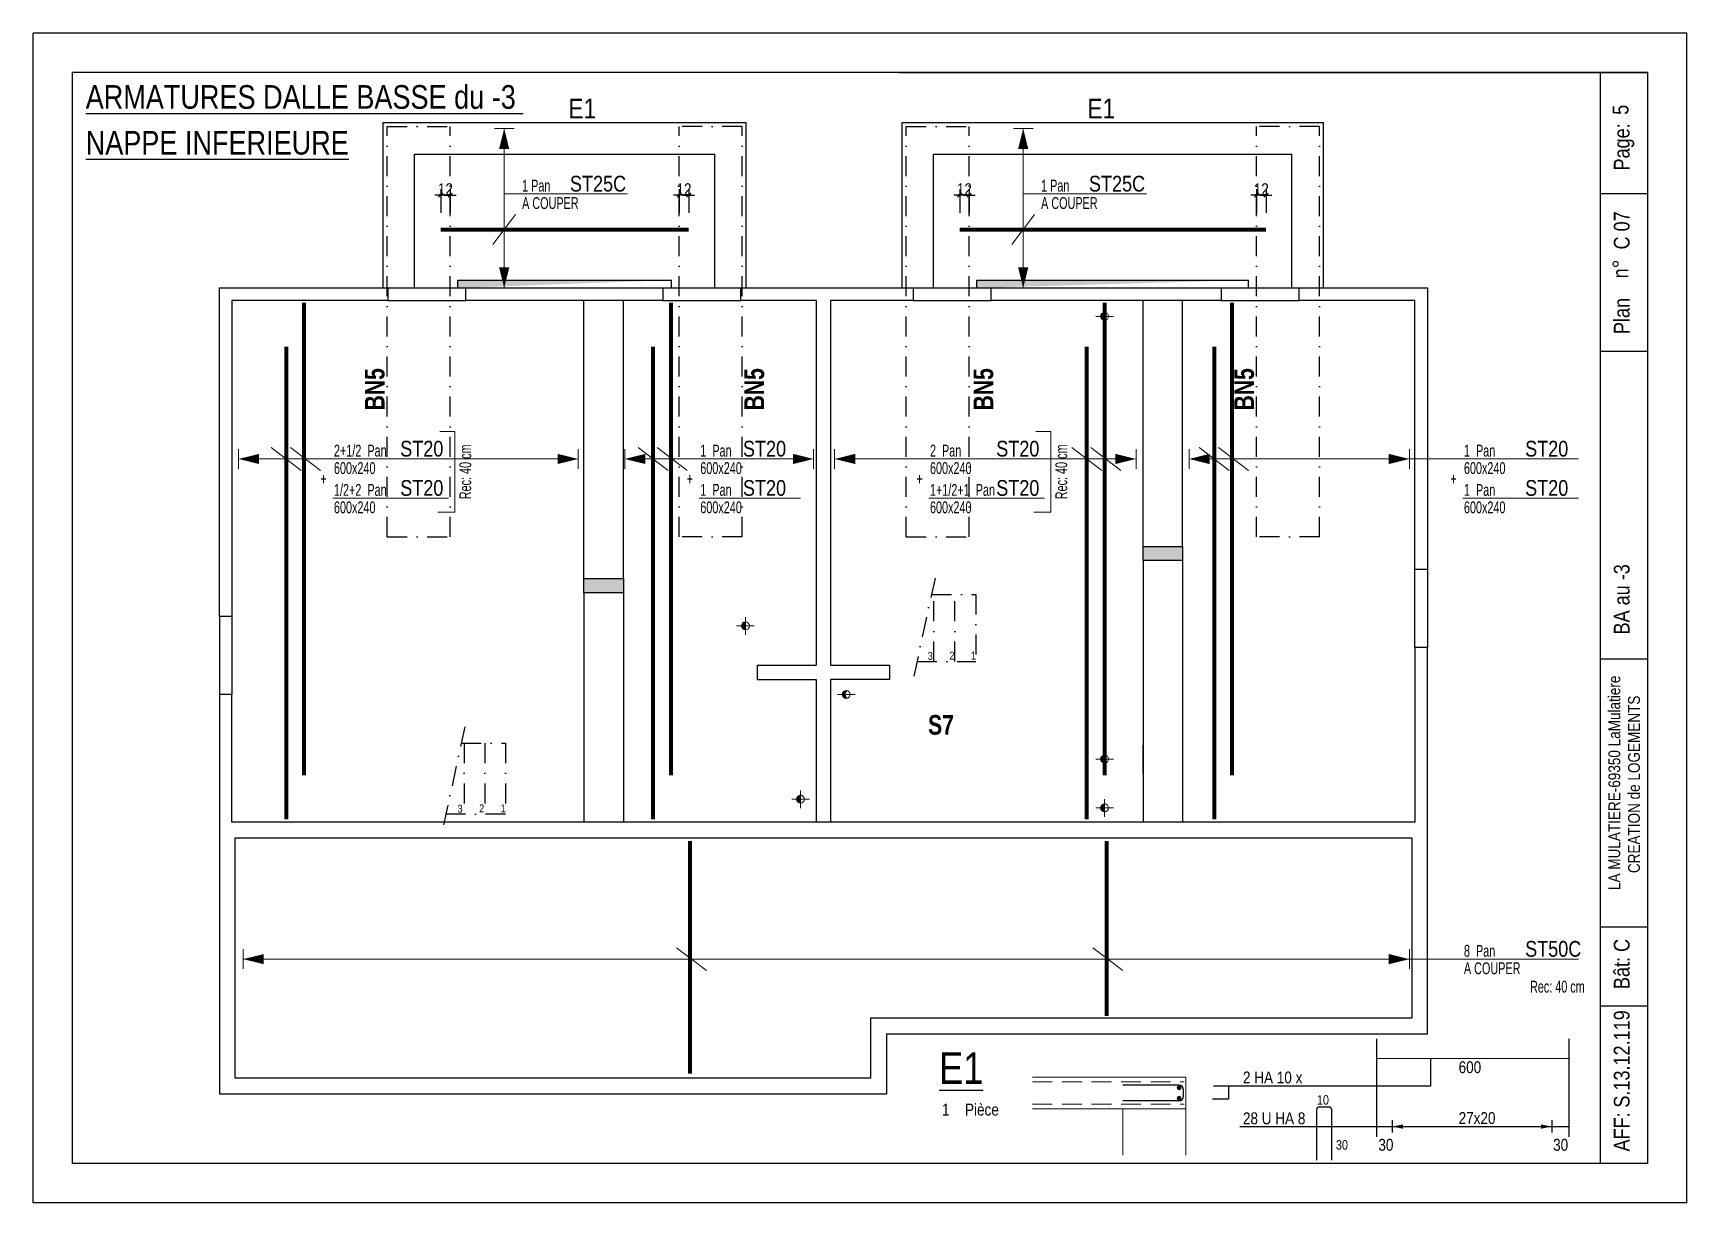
# Model space of a CAD drawing. Header units: metres. Extents: x -9927 to 45032, y -190416 to 12166.
# Drawn here: x 413 to 2513, y -100761 to -99276 of the extents above; entities that cross this region are included whole.
import ezdxf
from ezdxf.enums import TextEntityAlignment as Align

# ---------------------------------------------------------------- set-up
doc = ezdxf.new("R2010")
doc.units = ezdxf.units.M
doc.header["$PDMODE"] = 65
doc.linetypes.add('CACHE2', pattern=[0.1875, 0.125, -0.0625])
doc.linetypes.add('TIRETPTX2', pattern=[50.8, 25.4, -12.7, 0, -12.7])
for name, color, linetype in [('01_ARMA_INF', 50, 'Continuous'), ('01_cote_gen', 4, 'Continuous'), ('01_escalier int.', 2, 'TIRETPTX2'), ('01_fenetres', 171, 'Continuous'), ('01_isolant ext', 2, 'TIRETPTX2'), ('01_linteaux', 3, 'Continuous'), ('01_murs_coup', 5, 'Continuous'), ('01_poch_poteaux', 250, 'Continuous'), ('01_resv', 32, 'Continuous'), ('01_sem', 42, 'Continuous'), ('01_texte', 230, 'Continuous'), ('AA_COTES', 2, 'Continuous')]:
    doc.layers.add(name, color=color, linetype=linetype)
doc.layers.add('01_résv', color=32, linetype='Continuous', lineweight=9)
doc.styles.add('ARIAL NA', font='ARIALN.TTF')
doc.styles.add('impact', font='impact.ttf')
doc.styles.add('PATIO', font='ARIALN.TTF')
doc.styles.add('STYLE2', font='ARIALN.TTF')
doc.dimstyles.new('JB50', dxfattribs={"dimscale": 0.1, "dimtxt": 150, "dimasz": 15, "dimexe": 0.1, "dimexo": 0.1, "dimgap": 0.09, "dimtad": 1, "dimdec": 1, "dimdsep": 46, "dimtxsty": 'STYLE2', "dimblk1": 'BOND_G', "dimblk2": 'BOND_D', "dimsah": 1, "dimcen": 1.5, "dimdle": 0.01, "dimse1": 1, "dimse2": 1, "dimclrd": 4, "dimclre": 2, "dimclrt": 6, "dimazin": 2, "dimtfac": 2.333333, "dimtdec": 1, "dimtix": 1, "dimtmove": 2, "dimatfit": 3, "dimldrblk": 'BOND_G', "dimfxl": 1, "dimtolj": 1, "dimtzin": 0, "dimarcsym": 0})

# ---------------------------------------------------------------- blocks, each defined once
blk = doc.blocks.new('BOND_G')
at = {"layer": 'AA_COTES', "color": 0}
for p, q in [((0, -5), (0, 15)), ((5, 0), (-5, 0)), ((1.8, 1.8), (-1.8, -1.8))]:
    blk.add_line(p, q, dxfattribs=at)
blk = doc.blocks.new('BOND_D')
at = {"layer": 'AA_COTES', "color": 0}
for p, q in [((5, 0), (-5, 0)), ((-1.8, -1.8), (1.8, 1.8)), ((0, 5), (0, -15))]:
    blk.add_line(p, q, dxfattribs=at)
blk = doc.blocks.new('*D865')
at = {"layer": '01_cote_gen', "color": 4, "linetype": 'CACHE2', "lineweight": -2, "transparency": 16777216}
for p, q in [((929.3, -99481.9), (927.8, -99481.9)), ((942.8, -99481.9), (930.8, -99481.9)), ((944.3, -99481.9), (945.8, -99481.9))]:
    blk.add_line(p, q, dxfattribs=at)
at = {"layer": 'DEFPOINTS', "color": 0, "linetype": 'CACHE2', "lineweight": 0, "transparency": 16777216}
for p in [(930.8, -99481.9), (942.8, -99505), (930.8, -99525.7)]:
    blk.add_point(p, dxfattribs=at)
at = {"layer": '01_cote_gen', "color": 4, "linetype": 'CACHE2', "lineweight": -2, "transparency": 16777216, "xscale": 1.5, "yscale": 1.5, "zscale": 1.5}
blk.add_blockref('BOND_D', (930.8, -99481.9), dxfattribs=at)
at = {"layer": '01_cote_gen', "color": 4, "linetype": 'CACHE2', "lineweight": -2, "transparency": 16777216, "xscale": 1.5, "yscale": 1.5, "zscale": 1.5, "rotation": 180}
blk.add_blockref('BOND_G', (942.8, -99481.9), dxfattribs=at)
at = {"layer": '01_cote_gen', "color": 6, "linetype": 'CACHE2', "lineweight": 0, "transparency": 16777216, "insert": (936.8, -99474.4), "char_height": 15, "attachment_point": 5, "style": 'STYLE2'}
blk.add_mtext('\\A1;12', dxfattribs=at)
blk = doc.blocks.new('*D866')
at = {"layer": '01_cote_gen', "color": 4, "linetype": 'CACHE2', "lineweight": -2, "transparency": 16777216}
for p, q in [((1232.3, -99481.9), (1230.8, -99481.9)), ((1245.8, -99481.9), (1233.8, -99481.9)), ((1247.3, -99481.9), (1248.8, -99481.9))]:
    blk.add_line(p, q, dxfattribs=at)
at = {"layer": 'DEFPOINTS', "color": 0, "linetype": 'CACHE2', "lineweight": 0, "transparency": 16777216}
for p in [(1233.8, -99481.9), (1233.8, -99525.7), (1245.8, -99525.7)]:
    blk.add_point(p, dxfattribs=at)
at = {"layer": '01_cote_gen', "color": 4, "linetype": 'CACHE2', "lineweight": -2, "transparency": 16777216, "xscale": 1.5, "yscale": 1.5, "zscale": 1.5}
blk.add_blockref('BOND_D', (1233.8, -99481.9), dxfattribs=at)
at = {"layer": '01_cote_gen', "color": 4, "linetype": 'CACHE2', "lineweight": -2, "transparency": 16777216, "xscale": 1.5, "yscale": 1.5, "zscale": 1.5, "rotation": 180}
blk.add_blockref('BOND_G', (1245.8, -99481.9), dxfattribs=at)
at = {"layer": '01_cote_gen', "color": 6, "linetype": 'CACHE2', "lineweight": 0, "transparency": 16777216, "insert": (1239.8, -99474.4), "char_height": 15, "attachment_point": 5, "style": 'STYLE2'}
blk.add_mtext('\\A1;12', dxfattribs=at)
blk = doc.blocks.new('*D867')
at = {"layer": '01_cote_gen', "color": 4, "linetype": 'CACHE2', "lineweight": -2, "transparency": 16777216}
for p, q in [((1588.3, -99481.9), (1586.8, -99481.9)), ((1601.8, -99481.9), (1589.8, -99481.9)), ((1603.3, -99481.9), (1604.8, -99481.9))]:
    blk.add_line(p, q, dxfattribs=at)
at = {"layer": 'DEFPOINTS', "color": 0, "linetype": 'CACHE2', "lineweight": 0, "transparency": 16777216}
for p in [(1589.8, -99481.9), (1601.8, -99504.8), (1589.8, -99525.7)]:
    blk.add_point(p, dxfattribs=at)
at = {"layer": '01_cote_gen', "color": 4, "linetype": 'CACHE2', "lineweight": -2, "transparency": 16777216, "xscale": 1.5, "yscale": 1.5, "zscale": 1.5}
blk.add_blockref('BOND_D', (1589.8, -99481.9), dxfattribs=at)
at = {"layer": '01_cote_gen', "color": 4, "linetype": 'CACHE2', "lineweight": -2, "transparency": 16777216, "xscale": 1.5, "yscale": 1.5, "zscale": 1.5, "rotation": 180}
blk.add_blockref('BOND_G', (1601.8, -99481.9), dxfattribs=at)
at = {"layer": '01_cote_gen', "color": 6, "linetype": 'CACHE2', "lineweight": 0, "transparency": 16777216, "insert": (1595.8, -99474.4), "char_height": 15, "attachment_point": 5, "style": 'STYLE2'}
blk.add_mtext('\\A1;12', dxfattribs=at)
blk = doc.blocks.new('*D868')
at = {"layer": '01_cote_gen', "color": 4, "linetype": 'CACHE2', "lineweight": -2, "transparency": 16777216}
for p, q in [((1965.3, -99481.9), (1963.8, -99481.9)), ((1978.8, -99481.9), (1966.8, -99481.9)), ((1980.3, -99481.9), (1981.8, -99481.9))]:
    blk.add_line(p, q, dxfattribs=at)
at = {"layer": 'DEFPOINTS', "color": 0, "linetype": 'CACHE2', "lineweight": 0, "transparency": 16777216}
for p in [(1966.8, -99481.9), (1966.8, -99502.3), (1978.8, -99525.7)]:
    blk.add_point(p, dxfattribs=at)
at = {"layer": '01_cote_gen', "color": 4, "linetype": 'CACHE2', "lineweight": -2, "transparency": 16777216, "xscale": 1.5, "yscale": 1.5, "zscale": 1.5}
blk.add_blockref('BOND_D', (1966.8, -99481.9), dxfattribs=at)
at = {"layer": '01_cote_gen', "color": 4, "linetype": 'CACHE2', "lineweight": -2, "transparency": 16777216, "xscale": 1.5, "yscale": 1.5, "zscale": 1.5, "rotation": 180}
blk.add_blockref('BOND_G', (1978.8, -99481.9), dxfattribs=at)
at = {"layer": '01_cote_gen', "color": 6, "linetype": 'CACHE2', "lineweight": 0, "transparency": 16777216, "insert": (1972.8, -99474.4), "char_height": 15, "attachment_point": 5, "style": 'STYLE2'}
blk.add_mtext('\\A1;12', dxfattribs=at)

msp = doc.modelspace()

# ---------------------------------------------------------------- hatches: boundary and pattern name
at = {"layer": '01_poch_poteaux', "ltscale": 2}
h = msp.add_hatch(color=256, dxfattribs=at)
h.dxf.hatch_style = 1
h.paths.add_polyline_path([(1847.77, -99927.74), (1822.77, -99927.74), (1822.76, -99936.74), (1847.77, -99936.74)])
h.paths.add_polyline_path([(1872.77, -99927.74), (1847.77, -99927.74), (1847.77, -99936.74), (1872.77, -99936.74)])
h.paths.add_polyline_path([(1872.77, -99936.74), (1847.77, -99936.74), (1847.77, -99945.74), (1872.76, -99945.74)])
h.paths.add_polyline_path([(1847.77, -99936.74), (1822.76, -99936.74), (1822.76, -99945.74), (1847.77, -99945.74)])
h = msp.add_hatch(color=256, dxfattribs=at)
h.dxf.hatch_style = 1
h.paths.add_polyline_path([(1162.75, -99968.74), (1137.75, -99968.74), (1137.75, -99977.74), (1162.75, -99977.74)])
h.paths.add_polyline_path([(1162.75, -99977.74), (1137.75, -99977.74), (1137.75, -99986.74), (1162.75, -99986.74)])
h.paths.add_polyline_path([(1137.75, -99977.74), (1112.75, -99977.74), (1112.75, -99986.75), (1137.75, -99986.74)])
h.paths.add_polyline_path([(1137.75, -99968.74), (1112.75, -99968.73), (1112.75, -99977.74), (1137.75, -99977.74)])
at = {"layer": '01_résv', "ltscale": 2}
h = msp.add_hatch(color=256, dxfattribs=at)
h.dxf.hatch_style = 1
h.paths.add_polyline_path([(1774.42, -99630.83, 0.0324939), (1773.77, -99630.79), (1773.77, -99631.62, -0.0356937)])
h.paths.add_polyline_path([(1773.77, -99631.62), (1773.77, -99630.79, 0.4142136), (1768.77, -99635.79), (1772.45, -99635.79, -0.1572132)])
h.paths.add_polyline_path([(1772.45, -99635.79), (1768.77, -99635.79, 0.4142136), (1773.77, -99640.79), (1773.77, -99639.89, -0.1547681)])
h.paths.add_polyline_path([(1773.77, -99639.89), (1773.77, -99640.79, 0.0354279), (1774.48, -99640.74, -0.0386284)])
h = msp.add_hatch(color=256, dxfattribs=at)
h.dxf.hatch_style = 1
h.paths.add_polyline_path([(1318.37, -100023.75, 0.0324939), (1317.73, -100023.71), (1317.73, -100024.54, -0.0356937)])
h.paths.add_polyline_path([(1317.73, -100024.54), (1317.73, -100023.71, 0.4142136), (1312.73, -100028.71), (1316.4, -100028.71, -0.1572132)])
h.paths.add_polyline_path([(1316.4, -100028.71), (1312.73, -100028.71, 0.4142136), (1317.73, -100033.71), (1317.73, -100032.82, -0.1547681)])
h.paths.add_polyline_path([(1317.73, -100032.82), (1317.73, -100033.71, 0.0354279), (1318.43, -100033.66, -0.0386284)])
h = msp.add_hatch(color=256, dxfattribs=at)
h.dxf.hatch_style = 1
h.paths.add_polyline_path([(1446.39, -100110.79, 0.0324939), (1445.74, -100110.74), (1445.74, -100111.57, -0.0356937)])
h.paths.add_polyline_path([(1445.74, -100111.57), (1445.74, -100110.74, 0.4142136), (1440.74, -100115.74), (1444.41, -100115.74, -0.1572132)])
h.paths.add_polyline_path([(1444.41, -100115.74), (1440.74, -100115.74, 0.4142136), (1445.74, -100120.74), (1445.74, -100119.85, -0.1547681)])
h.paths.add_polyline_path([(1445.74, -100119.85), (1445.74, -100120.74, 0.0354279), (1446.44, -100120.69, -0.0386284)])
h = msp.add_hatch(color=256, dxfattribs=at)
h.dxf.hatch_style = 1
h.paths.add_polyline_path([(1774.43, -100192.81, 0.0324939), (1773.78, -100192.77), (1773.78, -100193.6, -0.0356937)])
h.paths.add_polyline_path([(1773.78, -100193.6), (1773.78, -100192.77, 0.4142136), (1768.78, -100197.77), (1772.46, -100197.77, -0.1572132)])
h.paths.add_polyline_path([(1772.46, -100197.77), (1768.78, -100197.77, 0.4142136), (1773.78, -100202.77), (1773.78, -100201.87, -0.1547681)])
h.paths.add_polyline_path([(1773.78, -100201.87), (1773.78, -100202.77, 0.0354279), (1774.49, -100202.72, -0.0386284)])
h = msp.add_hatch(color=256, dxfattribs=at)
h.dxf.hatch_style = 1
h.paths.add_polyline_path([(1388.4, -100243.77, 0.0324939), (1387.75, -100243.73), (1387.75, -100244.55, -0.0356937)])
h.paths.add_polyline_path([(1387.75, -100244.55), (1387.75, -100243.73, 0.4142136), (1382.75, -100248.73), (1386.43, -100248.73, -0.1572132)])
h.paths.add_polyline_path([(1386.43, -100248.73), (1382.75, -100248.73, 0.4142136), (1387.75, -100253.73), (1387.75, -100252.83, -0.1547681)])
h.paths.add_polyline_path([(1387.75, -100252.83), (1387.75, -100253.73, 0.0354279), (1388.46, -100253.68, -0.0386284)])
h = msp.add_hatch(color=256, dxfattribs=at)
h.dxf.hatch_style = 1
h.paths.add_polyline_path([(1774.43, -100254.77, 0.0324939), (1773.78, -100254.72), (1773.78, -100255.55, -0.0356937)])
h.paths.add_polyline_path([(1773.78, -100255.55), (1773.78, -100254.72, 0.4142136), (1768.78, -100259.72), (1772.46, -100259.72, -0.1572132)])
h.paths.add_polyline_path([(1772.46, -100259.72), (1768.78, -100259.72, 0.4142136), (1773.78, -100264.72), (1773.78, -100263.83, -0.1547681)])
h.paths.add_polyline_path([(1773.78, -100263.83), (1773.78, -100264.72, 0.0354279), (1774.49, -100264.67, -0.0386284)])

# ---------------------------------------------------------------- linework, layer by layer
at = {"layer": '01_ARMA_INF', "linetype": 'Continuous', "lineweight": 0, "const_width": 5, "flags": 128}
for points in [[(1245.75, -99525.74), (930.75, -99525.74)], [(1978.75, -99525.74), (1589.75, -99525.74)], [(757.37, -99618.37), (757.37, -100218.36)], [(1223.18, -99618.37), (1223.18, -100218.36)], [(1773.76, -99618.37), (1773.76, -100218.36)], [(1935.74, -99618.37), (1935.74, -100218.36)], [(734.69, -99674.29), (734.69, -100274.28)], [(1200.49, -99674.29), (1200.49, -100274.28)], [(1751.07, -99674.29), (1751.07, -100274.28)], [(1913.05, -99674.29), (1913.05, -100274.28)], [(1247.46, -100301.61), (1247.46, -100596.92)], [(1776.33, -100301.61), (1776.33, -100523.94)]]:
    msp.add_lwpolyline(points, dxfattribs=at)
at = {"layer": '01_escalier int.'}
for p, q in [((1558.49, -99968.03), (1530.5, -100097.3)), ((1554, -99988.75), (1610.25, -99988.75)), ((1557.19, -100073.75), (1557.19, -99988.75)), ((1583.72, -100073.75), (1583.72, -99988.75)), ((1610.25, -99988.75), (1610.25, -100073.75)), ((1535.6, -100073.75), (1610.25, -100073.75)), ((961.45, -100156.97), (933.46, -100286.24)), ((956.96, -100177.69), (1013.21, -100177.69)), ((960.81, -100177.69), (960.81, -100267.69)), ((987.01, -100177.69), (987.01, -100267.69)), ((1013.21, -100177.69), (1013.21, -100267.69)), ((1013.21, -100267.69), (937.48, -100267.69))]:
    msp.add_line(p, q, dxfattribs=at)
at = {"layer": '01_fenetres', "ltscale": 30}
for p, q in [((463.24, -100711.2), (463.24, -99326.2)), ((2403.24, -99326.2), (2403.24, -100711.2)), ((2463.24, -99326.2), (2463.24, -100711.2)), ((2463.24, -99480.33), (2403.24, -99480.33)), ((2463.24, -99680.33), (2403.24, -99680.33)), ((2403.24, -100070.53), (2463.24, -100070.53)), ((2403.24, -100410.7), (2463.24, -100410.7)), ((2403.24, -100511.2), (2463.24, -100511.2)), ((2463.24, -100711.2), (463.24, -100711.2))]:
    msp.add_line(p, q, dxfattribs=at)
msp.add_lwpolyline([(2463.24, -99326.2), (1513.24, -99326.2), (2463.24, -99326.2), (463.24, -99326.2)], dxfattribs=at)
at = {"layer": '01_isolant ext'}
for p, q in [((862.75, -99394.75), (942.75, -99394.75)), ((862.75, -99915.75), (862.75, -99394.75)), ((942.75, -99915.75), (942.75, -99394.75)), ((1313.75, -99394.75), (1233.75, -99394.75)), ((1233.75, -99915.75), (1233.75, -99394.75)), ((1313.75, -99915.75), (1313.75, -99394.75)), ((1521.75, -99394.75), (1601.75, -99394.75)), ((1521.75, -99915.75), (1521.75, -99394.75)), ((1601.75, -99915.75), (1601.75, -99394.75)), ((2046.75, -99394.75), (1966.75, -99394.75)), ((1966.75, -99915.75), (1966.75, -99394.75)), ((2046.75, -99915.75), (2046.75, -99394.75)), ((952.75, -99599.75), (952.75, -99589.75)), ((1223.75, -99599.75), (1223.75, -99589.75)), ((1611.75, -99599.75), (1611.75, -99589.75)), ((1956.75, -99599.75), (1956.75, -99589.75)), ((862.75, -99915.75), (942.75, -99915.75)), ((1313.75, -99915.75), (1233.75, -99915.75)), ((1521.75, -99915.75), (1601.75, -99915.75)), ((2046.75, -99915.75), (1966.75, -99915.75))]:
    msp.add_line(p, q, dxfattribs=at)
for points in [[(952.75, -99599.75), (952.75, -99589.75), (1223.75, -99589.75)], [(1611.75, -99599.75), (1611.75, -99589.75), (1956.75, -99589.75)]]:
    msp.add_solid(points, dxfattribs=at)
at = {"layer": '01_linteaux'}
for p, q in [((857.75, -99389.75), (1318.75, -99389.75)), ((857.75, -99599.75), (857.75, -99389.75)), ((1318.75, -99599.75), (1318.75, -99389.75)), ((1516.75, -99599.75), (1516.75, -99389.75)), ((1516.75, -99389.75), (2051.75, -99389.75)), ((2051.75, -99599.75), (2051.75, -99389.75)), ((863.76, -99599.75), (962.76, -99599.75)), ((952.75, -99589.75), (1223.75, -99589.75)), ((1212.73, -99599.75), (1311.72, -99599.75)), ((1530.72, -99599.75), (1629.74, -99599.75)), ((1611.75, -99589.75), (1956.75, -99589.75)), ((1921.76, -99599.75), (2020.77, -99599.75)), ((863.76, -99615.75), (962.76, -99615.75)), ((1212.73, -99615.75), (1311.72, -99615.75)), ((1530.72, -99615.75), (1629.74, -99615.75)), ((1921.76, -99615.75), (2020.77, -99615.75)), ((2167.76, -100056.3), (2167.76, -99957.3)), ((2183.76, -99957.3), (2183.76, -100056.3)), ((649.75, -100016.74), (649.75, -100115.74)), ((665.75, -100016.74), (665.75, -100115.74))]:
    msp.add_line(p, q, dxfattribs=at)
at = {"layer": '01_linteaux', "linetype": 'Continuous'}
for p, q in [((2043.09, -100642.37), (2043.09, -100706.95)), ((2046.09, -100639.37), (2058.84, -100639.37)), ((2061.84, -100642.37), (2061.84, -100706.95))]:
    msp.add_line(p, q, dxfattribs=at)
for centre, start, end in [((2046.09, -100642.37), 90, 180), ((2058.84, -100642.37), 0, 90)]:
    msp.add_arc(centre, 3, start, end, dxfattribs=at)
at = {"layer": '01_murs_coup'}
for p, q in [((649.75, -100016.74), (649.75, -99599.75)), ((649.75, -99599.75), (863.76, -99599.75)), ((863.76, -99599.75), (863.76, -99615.75)), ((962.76, -99615.75), (962.76, -99599.75)), ((962.76, -99599.75), (1212.73, -99599.75)), ((962.76, -99599.75), (1212.73, -99599.75)), ((962.76, -99599.75), (1212.73, -99599.75)), ((1212.73, -99599.75), (1212.73, -99615.75)), ((1311.72, -99599.75), (1530.72, -99599.75)), ((1311.72, -99615.75), (1311.72, -99599.75)), ((1530.72, -99599.75), (1530.72, -99615.75)), ((1629.74, -99599.75), (1921.76, -99599.75)), ((1629.74, -99615.75), (1629.74, -99599.75)), ((1629.74, -99599.75), (1921.76, -99599.75)), ((1629.74, -99599.75), (1921.76, -99599.75)), ((1921.76, -99599.75), (1921.76, -99615.75)), ((2020.77, -99599.75), (2183.76, -99599.75)), ((2020.77, -99615.75), (2020.77, -99599.75)), ((2183.76, -99599.75), (2183.76, -99957.3)), ((665.75, -99615.75), (665.75, -100016.74)), ((863.76, -99615.75), (665.75, -99615.75)), ((1212.73, -99615.75), (962.76, -99615.75)), ((1407.6, -99615.75), (1311.72, -99615.75)), ((1407.75, -99615.75), (1407.75, -100078.75)), ((1530.72, -99615.75), (1425.6, -99615.75)), ((1425.75, -99615.75), (1425.75, -100078.75)), ((1921.76, -99615.75), (1629.74, -99615.75)), ((2167.76, -99615.75), (2020.77, -99615.75)), ((2167.76, -99957.3), (2167.76, -99615.75)), ((1822.76, -99945.74), (1822.77, -99927.74)), ((1822.77, -99927.74), (1872.77, -99927.74)), ((1872.77, -99927.74), (1872.76, -99945.74)), ((1872.76, -99945.74), (1822.76, -99945.74)), ((2183.76, -99957.3), (2167.76, -99957.3)), ((1112.75, -99968.73), (1162.75, -99968.74)), ((1112.75, -99986.75), (1112.75, -99968.73)), ((1162.75, -99968.74), (1162.75, -99986.74)), ((1162.75, -99986.74), (1112.75, -99986.75)), ((665.75, -100016.74), (649.75, -100016.74)), ((2183.76, -100056.3), (2167.76, -100056.3)), ((2167.76, -100056.3), (2167.76, -100277.75)), ((2183.76, -100546.71), (2183.76, -100056.3)), ((1332.78, -100078.75), (1407.75, -100078.75)), ((1332.78, -100078.75), (1332.78, -100096.75)), ((1425.75, -100078.75), (1500.75, -100078.75)), ((1500.75, -100078.75), (1500.75, -100096.75)), ((1332.78, -100096.75), (1407.75, -100096.75)), ((1407.75, -100096.75), (1407.75, -100277.75)), ((1425.75, -100096.75), (1425.75, -100277.75)), ((1500.75, -100096.75), (1425.75, -100096.75)), ((665.75, -100115.74), (649.75, -100115.74)), ((649.75, -100115.74), (649.75, -100622.75)), ((665.75, -100277.75), (665.75, -100115.74)), ((2167.76, -100277.75), (665.75, -100277.75)), ((669.75, -100602.75), (669.75, -100297.75)), ((669.75, -100297.75), (2163.76, -100297.75)), ((2163.76, -100297.75), (2163.76, -100526.71)), ((1476.76, -100526.71), (1476.76, -100602.75)), ((2163.76, -100526.71), (1476.76, -100526.71)), ((1496.76, -100546.71), (1496.76, -100622.75)), ((1496.76, -100546.71), (2183.76, -100546.71)), ((1476.76, -100602.75), (669.75, -100602.75)), ((649.75, -100622.75), (1496.76, -100622.75))]:
    msp.add_line(p, q, dxfattribs=at)
at = {"layer": '01_resv'}
msp.add_line((1822.64, -100216.19), (1822.64, -100180.19), dxfattribs=at)
at = {"layer": '01_résv', "ltscale": 2}
for p, q in [((1762.55, -99635.79), (1785, -99635.79)), ((1317.73, -100039.94), (1317.73, -100017.48)), ((1306.5, -100028.71), (1328.95, -100028.71)), ((1434.51, -100115.74), (1456.97, -100115.74)), ((1762.56, -100197.77), (1785.01, -100197.77)), ((1376.53, -100248.73), (1398.98, -100248.73)), ((1387.75, -100259.95), (1387.75, -100237.5)), ((1773.78, -100270.95), (1773.78, -100248.5)), ((1762.56, -100259.72), (1785.01, -100259.72))]:
    msp.add_line(p, q, dxfattribs=at)
for centre in [(1773.77, -99635.79), (1317.73, -100028.71), (1445.74, -100115.74), (1773.78, -100197.77), (1387.75, -100248.73), (1773.78, -100259.72)]:
    msp.add_circle(centre, 5, dxfattribs=at)
for centre in [(1779.58, -99635.75), (1323.54, -100028.68), (1451.55, -100115.71), (1779.59, -100197.74), (1393.57, -100248.69), (1779.59, -100259.69)]:
    msp.add_arc(centre, 7.13, 136.35851, 224.31313, dxfattribs=at)
at = {"layer": '01_sem', "ltscale": 2}
for p, q in [((897.75, -99429.75), (1278.75, -99429.75)), ((897.75, -99599.75), (897.75, -99429.75)), ((1278.75, -99599.75), (1278.75, -99429.75)), ((1556.75, -99599.75), (1556.75, -99429.75)), ((1556.75, -99429.75), (2011.75, -99429.75)), ((2011.75, -99599.75), (2011.75, -99429.75)), ((1112.75, -99968.73), (1112.75, -99615.75)), ((1162.75, -99968.74), (1162.75, -99615.75)), ((1822.77, -99927.74), (1822.77, -99615.75)), ((1872.77, -99927.74), (1872.79, -99615.75)), ((1822.76, -99945.74), (1822.76, -100277.75)), ((1872.76, -99945.74), (1872.76, -100277.75)), ((1112.75, -99986.75), (1112.75, -100277.75)), ((1162.75, -99986.74), (1162.75, -100277.75))]:
    msp.add_line(p, q, dxfattribs=at)
at = {"layer": '01_sem', "color": 2, "lineweight": 0, "ltscale": 7}
for p, q in [((2119.26, -100577.87), (2362.74, -100577.87)), ((1682.4, -100601.69), (1877.06, -100601.69)), ((1877.06, -100601.69), (1877.06, -100641.69)), ((1682.4, -100641.69), (1877.06, -100641.69)), ((1797.06, -100641.69), (1797.06, -100700.5)), ((1877.06, -100641.69), (1877.06, -100700.5))]:
    msp.add_line(p, q, dxfattribs=at)
at = {"layer": '01_sem', "color": 2, "linetype": 'CACHE2', "lineweight": 0, "ltscale": 200}
for p, q in [((1682.4, -100607.69), (1874.93, -100607.69)), ((1682.4, -100635.69), (1874.93, -100635.69))]:
    msp.add_line(p, q, dxfattribs=at)
at = {"layer": '01_texte', "ltscale": 30}
for p, q in [((1463.24, -99276.2), (413.24, -99276.2)), ((413.24, -100761.2), (413.24, -99276.2)), ((2513.24, -99276.2), (1463.24, -99276.2)), ((2513.24, -100761.2), (2513.24, -99276.2)), ((2119.26, -100553.06), (2119.26, -100677.39)), ((2363.42, -100553.06), (2363.42, -100677.39)), ((2119.26, -100577.87), (2119.26, -100677.39)), ((2188.27, -100612.4), (2188.27, -100577.87)), ((1868.17, -100611.69), (1797.06, -100611.69)), ((1868.17, -100631.69), (1797.06, -100631.69)), ((1874.17, -100625.69), (1874.17, -100617.69)), ((1931.18, -100629.67), (1910.71, -100629.67)), ((1911.96, -100612.4), (1931.18, -100612.4)), ((1931.18, -100612.4), (2188.27, -100612.4)), ((1931.18, -100612.4), (1931.18, -100629.67)), ((1945.57, -100664.29), (2362.74, -100664.29)), ((2138.97, -100656.23), (2138.97, -100671.86)), ((2341.65, -100656.23), (2341.65, -100671.86)), ((1463.24, -100761.2), (413.24, -100761.2)), ((2513.24, -100761.2), (1463.24, -100761.2))]:
    msp.add_line(p, q, dxfattribs=at)
at = {"layer": '01_texte', "linetype": 'Continuous', "lineweight": 0}
for p, q in [((1023.93, -99397.27), (998.97, -99397.27)), ((1011.45, -99397.27), (1011.45, -99599.75)), ((1682.93, -99397.27), (1657.97, -99397.27)), ((1670.45, -99397.27), (1670.45, -99599.75)), ((1167.84, -99480.39), (1011.45, -99480.39)), ((1826.84, -99480.39), (1670.45, -99480.39)), ((1025.95, -99506.7), (996.95, -99544.78)), ((1684.95, -99506.7), (1655.95, -99544.78)), ((1023.93, -99599.75), (998.97, -99599.75)), ((1023.93, -99599.75), (998.97, -99599.75)), ((1682.93, -99599.75), (1657.97, -99599.75)), ((1682.93, -99599.75), (1657.97, -99599.75)), ((1682.93, -99599.75), (1657.97, -99599.75)), ((929.66, -99781.86), (948.71, -99781.86)), ((948.71, -99781.86), (948.71, -99884.22)), ((1686.47, -99781.86), (1705.52, -99781.86)), ((1705.52, -99781.86), (1705.52, -99884.22)), ((674.22, -99829.29), (674.22, -99804.33)), ((753.73, -99831.31), (715.66, -99802.3)), ((778.11, -99831.31), (740.04, -99802.3)), ((1105.37, -99829.29), (1105.37, -99804.33)), ((1164.66, -99829.29), (1164.66, -99804.33)), ((1219.53, -99831.31), (1181.46, -99802.3)), ((1243.92, -99831.31), (1205.85, -99802.3)), ((1404.38, -99829.29), (1404.38, -99804.33)), ((1431.04, -99829.29), (1431.04, -99804.33)), ((1770.11, -99831.31), (1732.04, -99802.3)), ((1794.5, -99831.31), (1756.43, -99802.3)), ((1813.72, -99829.29), (1813.72, -99804.33)), ((1881.05, -99829.29), (1881.05, -99804.33)), ((1932.09, -99831.31), (1894.02, -99802.3)), ((1956.48, -99831.31), (1918.41, -99802.3)), ((2160.8, -99829.29), (2160.8, -99804.33)), ((1096.78, -99816.81), (698.22, -99816.81)), ((1395.79, -99816.81), (1188.66, -99816.81)), ((1805.13, -99816.81), (1455.04, -99816.81)), ((2152.22, -99816.81), (1905.05, -99816.81)), ((2160.8, -99816.81), (2375.46, -99816.81)), ((794.04, -99866.65), (940.67, -99866.65)), ((1259.2, -99866.65), (1387.69, -99866.65)), ((1550.85, -99866.65), (1697.48, -99866.65)), ((2228.83, -99866.65), (2375.46, -99866.65)), ((948.71, -99884.22), (927.27, -99884.22)), ((1705.52, -99884.22), (1684.09, -99884.22)), ((680.14, -100464.21), (680.14, -100439.25)), ((1268.2, -100466.24), (1230.13, -100437.23)), ((1797.07, -100466.24), (1759, -100437.23)), ((2160.8, -100464.22), (2160.8, -100439.26)), ((2160.8, -100451.74), (680.14, -100451.74)), ((2160.8, -100451.74), (2375.46, -100451.74))]:
    msp.add_line(p, q, dxfattribs=at)
at = {"layer": '01_texte', "ltscale": 30, "const_width": 3, "flags": 128}
for points in [[(1868.47, -100616.63, -1), (1868.47, -100613.63, -1)], [(1868.47, -100626.76, 1), (1868.47, -100629.76, 1)]]:
    msp.add_lwpolyline(points, format="xyb", close=True, dxfattribs=at)
at = {"layer": '01_texte', "ltscale": 30}
for centre, start, end in [((1868.17, -100617.69), 0, 90), ((1868.17, -100625.69), 270, 0)]:
    msp.add_arc(centre, 6, start, end, dxfattribs=at)
at = {"layer": '01_texte', "linetype": 'Continuous', "lineweight": 0}
for points in [[(1011.45, -99397.27), (1004.99, -99423.36), (1011.45, -99423.36)], [(1011.45, -99397.27), (1017.91, -99423.36), (1011.45, -99423.36)], [(1670.45, -99397.27), (1663.99, -99423.36), (1670.45, -99423.36)], [(1670.45, -99397.27), (1676.91, -99423.36), (1670.45, -99423.36)], [(1011.45, -99599.75), (1004.99, -99573.65), (1011.45, -99573.65)], [(1011.45, -99599.75), (1017.91, -99573.65), (1011.45, -99573.65)], [(1670.45, -99599.75), (1663.99, -99573.65), (1670.45, -99573.65)], [(1670.45, -99599.75), (1663.99, -99573.65), (1670.45, -99573.65)], [(1670.45, -99599.75), (1676.91, -99573.65), (1670.45, -99573.65)], [(1670.45, -99599.75), (1676.91, -99573.65), (1670.45, -99573.65)], [(674.22, -99816.81), (700.32, -99810.35), (700.32, -99816.81)], [(1105.37, -99816.81), (1079.27, -99810.35), (1079.27, -99816.81)], [(1164.66, -99816.81), (1190.75, -99810.35), (1190.75, -99816.81)], [(1404.38, -99816.81), (1378.28, -99810.35), (1378.28, -99816.81)], [(1431.04, -99816.81), (1457.13, -99810.35), (1457.13, -99816.81)], [(1813.72, -99816.81), (1787.62, -99810.35), (1787.62, -99816.81)], [(1881.05, -99816.81), (1907.14, -99810.35), (1907.14, -99816.81)], [(2160.8, -99816.81), (2134.71, -99810.35), (2134.71, -99816.81)], [(674.22, -99816.81), (700.32, -99823.27), (700.32, -99816.81)], [(1105.37, -99816.81), (1079.27, -99823.27), (1079.27, -99816.81)], [(1164.66, -99816.81), (1190.75, -99823.27), (1190.75, -99816.81)], [(1404.38, -99816.81), (1378.28, -99823.27), (1378.28, -99816.81)], [(1431.04, -99816.81), (1457.13, -99823.27), (1457.13, -99816.81)], [(1813.72, -99816.81), (1787.62, -99823.27), (1787.62, -99816.81)], [(1881.05, -99816.81), (1907.14, -99823.27), (1907.14, -99816.81)], [(2160.8, -99816.81), (2134.71, -99823.27), (2134.71, -99816.81)], [(680.14, -100451.73), (706.23, -100445.27), (706.23, -100451.73)], [(680.14, -100451.73), (706.23, -100458.19), (706.23, -100451.73)], [(2160.8, -100451.74), (2134.71, -100445.28), (2134.71, -100451.74)], [(2160.8, -100451.74), (2134.71, -100458.2), (2134.71, -100451.74)]]:
    msp.add_solid(points, dxfattribs=at)
at = {"layer": '01_texte', "ltscale": 30}
for points in [[(2138.97, -100664.29), (2152.8, -100661.53), (2152.8, -100664.29)], [(2138.97, -100664.29), (2152.8, -100667.04), (2152.8, -100664.29)], [(2341.65, -100664.29), (2327.83, -100661.53), (2327.83, -100664.29)], [(2341.65, -100664.29), (2327.83, -100667.04), (2327.83, -100664.29)]]:
    msp.add_solid(points, dxfattribs=at)

# ---------------------------------------------------------------- texts
at = {"layer": '01_texte'}
for s, height, style, p in [('%%UARMATURES DALLE BASSE du -3 ', 30, 'STYLE2', (480.07, -99372.27)), ('%%UNAPPE INFERIEURE', 30, 'STYLE2', (480.07, -99430.42)), ('3', 10, 'ARIAL NA', (1549.37, -100071.8)), ('2', 10, 'ARIAL NA', (1576.75, -100071.38)), ('1', 10, 'ARIAL NA', (1604.13, -100071.38)), ('3', 10, 'ARIAL NA', (952.32, -100265.74)), ('2', 10, 'ARIAL NA', (979.7, -100265.32)), ('1', 10, 'ARIAL NA', (1007.08, -100265.32)), ('600', 15, 'STYLE2', (2223.35, -100596.4)), ('2 HA 10 x', 15, 'STYLE2', (1949.51, -100609.45)), ('10', 12, 'STYLE2', (2043.42, -100636.43)), ('1', 15, 'STYLE2', (1567.25, -100650.28)), ('Pièce ', 15, 'STYLE2', (1596.57, -100650.28)), ('28 U HA 8', 15, 'STYLE2', (1949.51, -100661.33)), ('27x20', 15, 'STYLE2', (2223.35, -100660.99)), ('30', 12, 'STYLE2', (2067.53, -100693.51)), ('30', 15, 'STYLE2', (2121.48, -100694.94)), ('30', 15, 'STYLE2', (2343.34, -100694.94))]:
    msp.add_text(s, height=height, dxfattribs=dict(at, style=style)).set_placement(p)
at = {"layer": '01_texte', "style": 'STYLE2'}
for s, height, p in [(' E1', 25, (1085.12, -99391.96)), (' E1', 25, (1744.12, -99391.96)), ('%%UE1', 40, (1563.76, -100622.06))]:
    msp.add_text(s, height=height, dxfattribs=at).set_placement(p, align=Align.BOTTOM_LEFT)
for s, height, p in [('5', 20, (2438.95, -99379.93)), ('Page:', 20, (2440.39, -99450.62)), (' C 07', 20, (2440.39, -99557.26)), ('n%%D', 20, (2438.95, -99587.6)), ('Plan', 20, (2440.39, -99658.29)), ('BA au -3', 20, (2440.39, -100039.58)), ('LA MULATIERE-69350 LaMulatiere', 15, (2428.53, -100364)), ('CREATION de LOGEMENTS', 15, (2453.53, -100342.52)), ('Bât: C', 20, (2440.39, -100489.74)), ('S.13.12.119', 20, (2440.39, -100640.24)), ('AFF:', 20, (2440.39, -100695.9))]:
    msp.add_text(s, height=height, rotation=90, dxfattribs=at).set_placement(p)
at = {"layer": '01_texte', "ltscale": 5, "style": 'PATIO', "width": 0.8}
for s, p in [('1 Pan', (1034.19, -99477.35)), ('1 Pan', (1693.19, -99477.35)), ('A COUPER', (1034.19, -99499.48)), ('A COUPER', (1693.19, -99499.48)), ('2+1/2  Pan', (795.28, -99813.77)), ('1  Pan', (1260.45, -99813.77)), ('2  Pan', (1552.1, -99813.77)), ('1  Pan', (2230.08, -99813.77)), ('600x240', (795.28, -99835.89)), ('600x240', (1260.45, -99835.89)), ('600x240', (1552.1, -99835.89)), ('600x240', (2230.08, -99835.89)), ('+', (778.03, -99849.55)), ('1/2+2  Pan', (795.28, -99863.61)), ('+', (1243.2, -99849.55)), ('1  Pan', (1260.45, -99863.61)), ('+', (1534.84, -99849.55)), ('1+1/2+1  Pan', (1552.1, -99863.61)), ('+', (2212.82, -99849.55)), ('1  Pan', (2230.08, -99863.61)), ('600x240', (795.28, -99885.73)), ('600x240', (1260.45, -99885.73)), ('600x240', (1552.1, -99885.73)), ('600x240', (2230.08, -99885.73)), ('8  Pan', (2230.08, -100448.69)), ('A COUPER', (2230.08, -100470.82)), ('Rec: 40 cm', (2313.98, -100494.18))]:
    msp.add_text(s, height=15, dxfattribs=at).set_placement(p)
at = {"layer": '01_texte', "ltscale": 5, "style": 'PATIO'}
for s, p in [('ST25C', (1094.96, -99477.35)), ('ST25C', (1753.96, -99477.35)), ('ST20', (879.43, -99813.77)), ('ST20', (1314.63, -99813.77)), ('ST20', (1636.25, -99813.77)), ('ST20', (2307.82, -99813.77)), ('ST20', (879.43, -99863.61)), ('ST20', (1314.63, -99863.61)), ('ST20', (1636.25, -99863.61)), ('ST20', (2307.82, -99863.61)), ('ST50C', (2307.82, -100448.69))]:
    msp.add_text(s, height=20, dxfattribs=at).set_placement(p)
at = {"layer": '01_texte', "style": 'impact'}
for p in [(867.01, -99728.38), (1348.99, -99728.38), (1639.93, -99728.38), (1971.01, -99728.38)]:
    msp.add_text('BN5', height=25, rotation=90, dxfattribs=at).set_placement(p, align=Align.BOTTOM_CENTER)
at = {"layer": '01_texte', "ltscale": 5, "style": 'PATIO', "width": 0.8}
for p in [(969.5, -99867.96), (1726.31, -99867.96)]:
    msp.add_text('Rec: 40 cm', height=15, rotation=90, dxfattribs=at).set_placement(p)
at = {"layer": '01_texte', "style": 'impact'}
msp.add_text('S7', height=25, dxfattribs=at).set_placement((1566.08, -100174.3), align=Align.BOTTOM_CENTER)

# ---------------------------------------------------------------- dimensions: what is measured, and where the dimension line sits
at = {"layer": '01_cote_gen', "linetype": 'CACHE2', "lineweight": 0}
for base, p1, p2, picture, middle in [((930.75, -99481.89), (942.75, -99505.04), (930.75, -99525.74), '*D865', (936.75, -99474.36)), ((1233.75, -99481.89), (1245.75, -99525.74), (1233.75, -99525.74), '*D866', (1239.75, -99474.36)), ((1589.75, -99481.89), (1601.75, -99504.84), (1589.75, -99525.74), '*D867', (1595.75, -99474.36)), ((1966.75, -99481.89), (1978.75, -99525.74), (1966.75, -99502.31), '*D868', (1972.75, -99474.36))]:
    dim = msp.add_linear_dim(base=base, p1=p1, p2=p2, dimstyle='JB50', dxfattribs=at)
    dim.commit()
    dim.dimension.update_dxf_attribs({"geometry": picture, "text_midpoint": middle})

doc.saveas('drawing.dxf')
